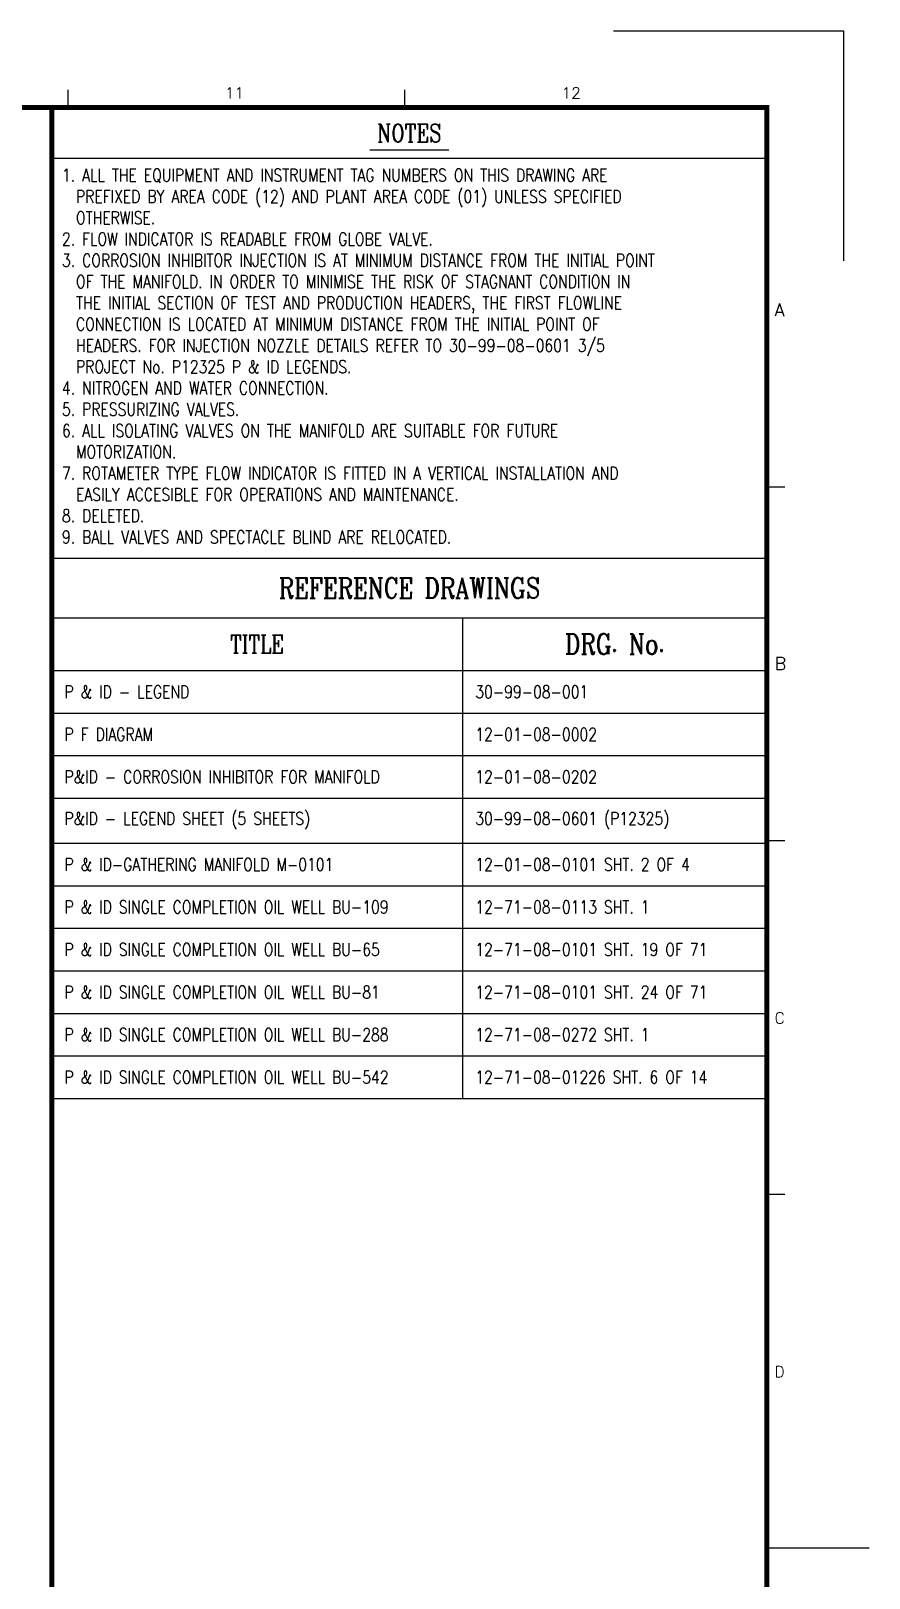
# Model space of a CAD drawing. Header units: millimetres. Extents: x -287 to 5653, y -5 to 599.
# Drawn here: x 681.9 to 846, y 291.1 to 594 of the extents above; entities that cross this region are included whole.
import ezdxf
from ezdxf.enums import TextEntityAlignment as Align

# ---------------------------------------------------------------- set-up
doc = ezdxf.new("R2010")
doc.units = ezdxf.units.MM
doc.header["$LTSCALE"] = 6
doc.layers.get('0').update_dxf_attribs({"linetype": 'CONTINUOUS'})
for name, color, linetype in [('BORDER1', 3, 'CONTINUOUS'), ('BORDER2', 7, 'CONTINUOUS'), ('GRID', 7, 'CONTINUOUS')]:
    doc.layers.add(name, color=color, linetype=linetype)
doc.styles.add('ROMANC', font='ROMANC.shx', dxfattribs={"width": 0.8, "height": 5})
doc.styles.add('ROMANS', font='ROMANS', dxfattribs={"width": 0.8, "height": 2.5})
doc.styles.add('ROMANT', font='ROMANT.shx', dxfattribs={"width": 0.8, "height": 4})
doc.styles.get("Standard").update_dxf_attribs({"font": 'txt.shx', "width": 0.8})
doc.styles.add('TXT', font='txt.shx')

# ---------------------------------------------------------------- blocks, each defined once
blk = doc.blocks.new('*U20')
at = {"layer": 'BORDER1', "color": 154, "true_color": 0x1859a9, "const_width": 1}
blk.add_lwpolyline([(0, 564), (796, 564), (796, 0), (0, 0)], close=True, dxfattribs=at)
blk.add_lwpolyline([(656, 0), (656, 564)], dxfattribs=at)
at = {"layer": 'BORDER2'}
blk.add_line((718.24, 555.75), (733.76, 555.75), dxfattribs=at)
for points in [[(766, 579), (811, 579), (811, 534)], [(796, 554), (656, 554)]]:
    blk.add_lwpolyline(points, dxfattribs=at)
at = {"layer": 'BORDER2', "style": 'ROMANC', "width": 0.8}
blk.add_text('NOTES', height=3.5, dxfattribs=at).set_placement((726, 559), align=Align.MIDDLE_CENTER)
at = {"layer": 'BORDER2', "flags": 8}
for tag, height, style, p in [('REV4', 2.7, 'ROMANS', (662.76, 139.68)), ('REV3', 2.7, 'ROMANS', (662.76, 132.68)), ('REV2', 2.7, 'ROMANS', (662.76, 125.68)), ('REV', 2.7, 'ROMANS', (662.76, 118.68)), ('RE4', 7, 'ROMANT', (745.34, 6.15))]:
    blk.add_attdef(tag, text='', height=height, dxfattribs=dict(at, style=style)).set_placement(p, align=Align.CENTER)
at = {"layer": 'BORDER2', "style": 'ROMANS', "width": 4.59626}
for tag, p, p2 in [('DATE4', (668.47, 139.68), (681.47, 139.68)), ('DATE3', (668.47, 132.68), (681.47, 132.68)), ('DATE2', (668.47, 125.68), (681.47, 125.68)), ('DATE', (668.47, 118.68), (681.47, 118.68))]:
    blk.add_attdef(tag, text='', height=2.7, dxfattribs=at).set_placement(p, p2, align=Align.FIT)
at = {"layer": 'BORDER2'}
for tag, height, style, p in [('DRN4', 2.7, 'ROMANS', (689.55, 139.68)), ('CHD4', 2.7, 'ROMANS', (701.61, 139.68)), ('APD4', 2.7, 'ROMANS', (713.32, 139.68)), ('DRN3', 2.7, 'ROMANS', (689.55, 132.68)), ('CHD3', 2.7, 'ROMANS', (701.61, 132.68)), ('APD3', 2.7, 'ROMANS', (713.32, 132.68)), ('DRN2', 2.7, 'ROMANS', (689.55, 125.68)), ('CHD2', 2.7, 'ROMANS', (701.61, 125.68)), ('APD2', 2.7, 'ROMANS', (713.32, 125.68)), ('DRN', 2.7, 'ROMANS', (689.55, 118.68)), ('CHD', 2.7, 'ROMANS', (701.61, 118.68)), ('APD', 2.7, 'ROMANS', (713.32, 118.68)), ('CONS_CONT_VEND', 3.5, 'ROMANC', (726, 61.94))]:
    blk.add_attdef(tag, text='', height=height, dxfattribs=dict(at, style=style)).set_placement(p, align=Align.CENTER)
at = {"layer": 'BORDER2', "style": 'ROMANS', "width": 0.8}
for tag, p, height in [('1:X', (670.77, 103.49), 3), ('LOC', (709.61, 103.49), 3), ('PROJ_NO', (774.84, 103.49), 3), ('CONS_DRG_NO', (681.74, 53.26), 2.5)]:
    blk.add_attdef(tag, p, '', height=height, dxfattribs=at)
at = {"layer": 'BORDER2', "lineweight": 30, "width": 0.8, "flags": 104}
for tag, p in [('COMMENTS4', (720.55, 141.5)), ('COMMENTS3', (720.55, 134.5)), ('COMMENTS2', (720.55, 127.5)), ('COMMENTS', (720.55, 120.5))]:
    blk.add_attdef(tag, text='', height=2.2, dxfattribs=at).set_placement(p, align=Align.MIDDLE_LEFT)
at = {"layer": 'BORDER2', "style": 'ROMANS', "width": 0.8}
for tag, p in [('PROJECT_TITLE_1', (726, 45.91)), ('PROJECT_TITLE_2', (726, 40.58))]:
    blk.add_attdef(tag, text='', height=3.5, dxfattribs=at).set_placement(p, align=Align.MIDDLE)
at = {"layer": 'BORDER2', "style": 'ROMANT', "width": 0.8}
for tag, p in [('DRG_TITLE_1', (726, 29.73)), ('DRG_TITLE_2', (726, 23.03)), ('DRG_TITLE_3', (726, 16.33))]:
    blk.add_attdef(tag, text='', height=4, dxfattribs=at).set_placement(p, align=Align.CENTER)
at = {"layer": 'BORDER2', "style": 'ROMANT'}
for tag, p in [('AR', (668.95, 6.15)), ('PA', (683.03, 6.15)), ('DC', (697.09, 6.15)), ('TS', (775.94, 6.15))]:
    blk.add_attdef(tag, p, '', height=7, dxfattribs=at)
for tag, p in [('SRNO', (736.79, 6.15)), ('SH', (771.83, 6.2))]:
    blk.add_attdef(tag, text='', height=7, dxfattribs=at).set_placement(p, align=Align.RIGHT)
at = {"layer": 'BORDER2', "style": 'ROMANS', "flags": 2}
blk.add_attdef('TB_VERSION', text='', height=2, dxfattribs=at).set_placement((1, -1), align=Align.TOP_LEFT)
blk = doc.blocks.new('*T19')
at = {"layer": 'BORDER2', "color": 0, "lineweight": -2}
for p, q in [((0, 0), (140, 0)), ((0, 0), (0, -105.81)), ((140, 0), (140, -105.81)), ((0, -11.67), (140, -11.67)), ((80.41, -11.67), (80.41, -105.81)), ((0, -22), (140, -22)), ((0, -30.33), (140, -30.33)), ((0, -38.67), (140, -38.67)), ((0, -47), (140, -47)), ((0, -55.81), (140, -55.81)), ((0, -64.14), (140, -64.14)), ((0, -72.48), (140, -72.48)), ((0, -80.81), (140, -80.81)), ((0, -89.14), (140, -89.14)), ((0, -97.48), (140, -97.48)), ((0, -105.81), (140, -105.81))]:
    blk.add_line(p, q, dxfattribs=at)
at = {"layer": 'BORDER2', "color": 0}
for s, insert, char_height, width, attachment_point, style in [('{\\C256;REFERENCE DRAWINGS}', (70, -5.83), 4, 135, 5, 'ROMANC'), ('{\\H0.875x;\\C256;TITLE}', (40.2, -16.83), 4, 75.4093, 5, 'ROMANC'), ('{\\C256;DRG. No.}', (110.2, -16.83), 4, 54.5907, 5, 'ROMANC'), ('P & ID - LEGEND', (2.5, -26.17), 2.5, 75.4093, 4, 'ROMANS'), ('30-99-08-001', (82.91, -26.17), 2.5, 54.5907, 4, 'ROMANS'), ('P F DIAGRAM', (2.5, -34.5), 2.5, 75.4093, 4, 'ROMANS'), ('12-01-08-0002', (82.91, -34.5), 2.5, 54.5907, 4, 'ROMANS'), ('P&ID - CORROSION INHIBITOR FOR MANIFOLD', (2.5, -42.83), 2.5, 75.4093, 4, 'ROMANS'), ('12-01-08-0202', (82.91, -42.83), 2.5, 54.5907, 4, 'ROMANS'), ('P&ID - LEGEND SHEET (5 SHEETS)', (2.5, -51.4), 2.5, 75.4093, 4, 'ROMANS'), ('30-99-08-0601 (P12325)', (82.91, -51.4), 2.5, 54.5907, 4, 'ROMANS'), ('P & ID-GATHERING MANIFOLD M-0101', (2.5, -59.98), 2.5, 75.4093, 4, 'ROMANS'), ('12-01-08-0101 SHT. 2 OF 4', (82.91, -59.98), 2.5, 54.5907, 4, 'ROMANS'), ('P & ID SINGLE COMPLETION OIL WELL BU-109', (2.5, -68.31), 2.5, 75.4093, 4, 'ROMANS'), ('12-71-08-0113 SHT. 1', (82.91, -68.31), 2.5, 54.5907, 4, 'ROMANS'), ('P & ID SINGLE COMPLETION OIL WELL BU-65', (2.5, -76.64), 2.5, 75.4093, 4, 'ROMANS'), ('12-71-08-0101 SHT. 19 OF 71', (82.91, -76.64), 2.5, 54.5907, 4, 'ROMANS'), ('P & ID SINGLE COMPLETION OIL WELL BU-81', (2.5, -84.98), 2.5, 75.4093, 4, 'ROMANS'), ('12-71-08-0101 SHT. 24 OF 71', (82.91, -84.98), 2.5, 54.5907, 4, 'ROMANS'), ('P & ID SINGLE COMPLETION OIL WELL BU-288', (2.5, -93.31), 2.5, 75.4093, 4, 'ROMANS'), ('12-71-08-0272 SHT. 1', (82.91, -93.31), 2.5, 54.5907, 4, 'ROMANS'), ('P & ID SINGLE COMPLETION OIL WELL BU-542', (2.5, -101.64), 2.5, 75.4093, 4, 'ROMANS'), ('12-71-08-01226 SHT. 6 OF 14', (82.91, -101.64), 2.5, 54.5907, 4, 'ROMANS')]:
    blk.add_mtext(s, dxfattribs=dict(at, insert=insert, char_height=char_height, width=width, attachment_point=attachment_point, style=style))
blk = doc.blocks.new('A$C30e92614')
at = {"layer": 'GRID'}
for p, q in [((821, 594), (841, 594)), ((841, 594), (841, 574)), ((689.167, 582.5), (689.167, 579)), ((755.083, 582.5), (755.083, 579)), ((826, 504.75), (829.5, 504.75)), ((826, 435.5), (829.5, 435.5)), ((826, 366.25), (829.5, 366.25)), ((826, 297), (846, 297))]:
    blk.add_line(p, q, dxfattribs=at)
for s, height, style, p in [('11', 2.2, 'TXT', (719.8821, 580.75)), ('12', 2.2, 'TXT', (785.7991, 580.75)), ('A', 2.5, 'ROMANS', (827.5071, 538.125)), ('B', 2.5, 'ROMANS', (827.5071, 468.875)), ('C', 2.2, 'TXT', (827.5071, 399.625)), ('D', 2.2, 'TXT', (827.5071, 330.375))]:
    blk.add_text(s, height=height, dxfattribs=dict(at, style=style)).set_placement(p)

msp = doc.modelspace()

# ---------------------------------------------------------------- block references
msp.add_blockref('*T19', (686, 490.77))
at = {"layer": 'BORDER2'}
msp.add_blockref('*U20', (30, 15), dxfattribs=at)
at = {"layer": 'GRID'}
msp.add_blockref('A$C30e92614', (0, 0), dxfattribs=at)

# ---------------------------------------------------------------- texts
at = {"layer": 'BORDER2', "insert": (688, 567), "char_height": 2.5, "width": 135.4904, "attachment_point": 1, "style": 'ROMANS'}
msp.add_mtext('\\A1;1. ALL THE EQUIPMENT AND INSTRUMENT TAG NUMBERS ON THIS DRAWING ARE\\P  PREFIXED BY AREA CODE (12) AND PLANT AREA CODE (01) UNLESS SPECIFIED \\P  OTHERWISE. \\P2. FLOW INDICATOR IS READABLE FROM GLOBE VALVE. \\P3. CORROSION INHIBITOR INJECTION IS AT MINIMUM DISTANCE FROM THE INITIAL POINT\\P  OF THE MANIFOLD. IN ORDER TO MINIMISE THE RISK OF STAGNANT CONDITION IN \\P  THE INITIAL SECTION OF TEST AND PRODUCTION HEADERS, THE FIRST FLOWLINE \\P  CONNECTION IS LOCATED AT MINIMUM DISTANCE FROM THE INITIAL POINT OF \\P  HEADERS. FOR INJECTION NOZZLE DETAILS REFER TO 30-99-08-0601 3/5\\P  PROJECT No. P12325 P & ID LEGENDS. \\P4. NITROGEN AND WATER CONNECTION. \\P5. PRESSURIZING VALVES. \\P6. ALL ISOLATING VALVES ON THE MANIFOLD ARE SUITABLE FOR FUTURE\\P  MOTORIZATION. \\P7. ROTAMETER TYPE FLOW INDICATOR IS FITTED IN A VERTICAL INSTALLATION AND\\P  EASILY ACCESIBLE FOR OPERATIONS AND MAINTENANCE.  \\P8. DELETED. \\P9. BALL VALVES AND SPECTACLE BLIND ARE RELOCATED.', dxfattribs=at)

doc.saveas('drawing.dxf')
